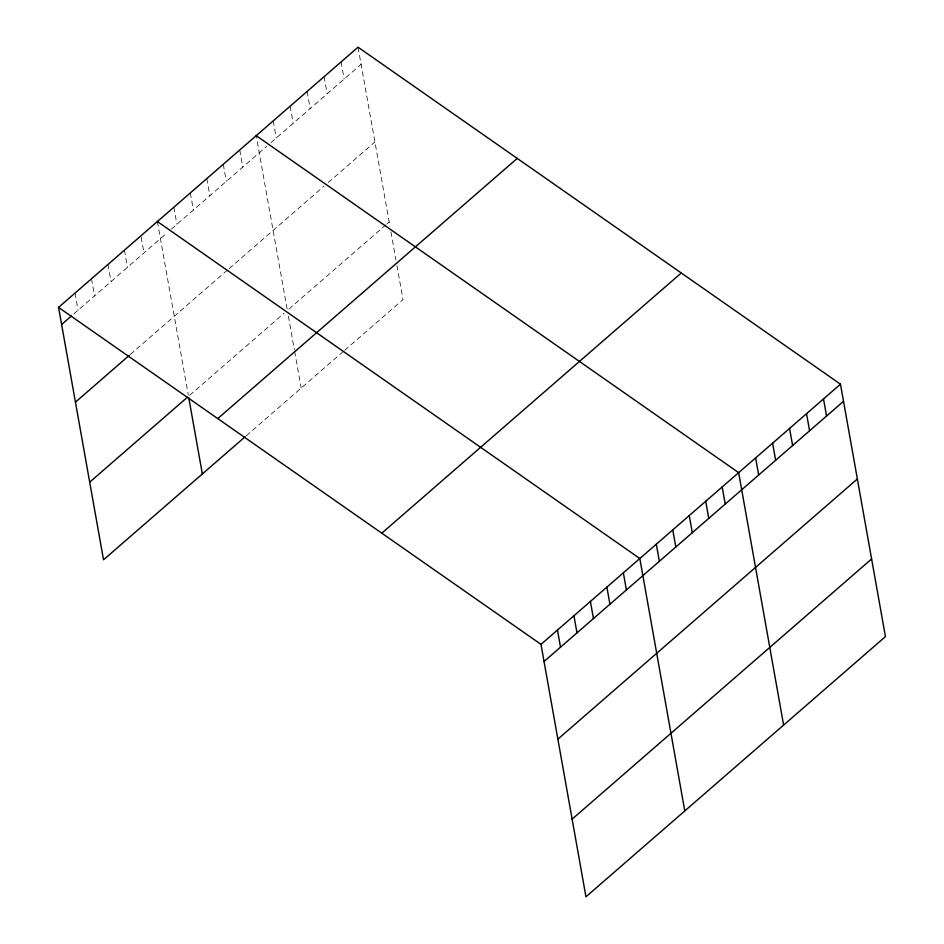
<?xml version="1.0" encoding="UTF-8"?>
<svg xmlns="http://www.w3.org/2000/svg" width="944" height="944" viewBox="0 0 944 944"><rect width="100%" height="100%" fill="white"/><g stroke="black" fill="none" stroke-linecap="round" stroke-linejoin="round"><path stroke-width="0.71" stroke-dasharray="4.72 3.54" d="M73.691 314.01L167.029 232.92M171.419 229.097L266.692 146.332M270.928 142.638L361.092 64.322M130.343 354.448L228.07 269.547M229.168 268.592L324.004 186.204M328.252 182.511L374.921 141.966M189.614 395.335L284.05 313.29M385.99 224.731L287.354 310.434L256.473 137.092M387.052 223.811L389.176 221.97M246.278 435.786L343.604 351.227M344.666 350.307L403.005 299.626L396.964 265.736M358.047 47.2L389.931 226.206M390.934 231.858L395.961 260.084M341.067 61.938L344.123 79.06M324.099 76.688L327.155 93.81M307.13 91.426L310.175 108.548M290.162 106.176L293.206 123.286M273.194 120.915L276.238 138.036M288.357 316.075L294.386 349.964M294.646 351.38L301.183 388.078M239.741 149.978L242.797 167.088M223.28 164.28L226.324 181.401M206.807 178.593L209.851 195.715M190.334 192.906L193.378 210.016M173.861 207.208L176.906 224.33M157.388 221.521L188.281 394.958M141.175 237.263L143.96 252.945M124.443 250.148L127.487 267.258M107.97 264.45L111.026 281.572M91.497 278.763L94.553 295.885M75.024 293.077L78.081 310.187"/><path stroke-width="1.42" d="M58.563 307.39L358.047 47.2L840.479 384.196L885.437 636.61L585.953 896.8L540.995 644.374L58.563 307.39L103.521 559.804L245.18 436.742M61.608 324.5L71.484 315.91M75.437 402.156L129.245 355.404M89.692 482.16L187.419 397.247M217.757 418.593L517.241 158.403M381.789 533.171L681.273 272.981M540.995 644.374L840.479 384.196M544.039 661.496L843.523 401.306M557.88 739.152L857.364 478.962M572.123 819.144L871.607 558.966M256.213 135.665L738.656 472.661L783.614 725.075M157.388 221.521L639.82 558.518L684.789 810.943M823.51 398.934L826.555 416.056M806.542 413.684L809.586 430.794M789.562 428.423L792.618 445.544M772.593 443.173L775.649 460.283M755.625 457.911L758.669 475.033M722.184 486.962L725.228 504.084M705.711 501.276L708.755 518.398M689.238 515.589L692.294 532.711M672.765 529.903L675.821 547.013M656.292 544.204L659.349 561.326M623.359 572.831L626.403 589.941M606.886 587.144L609.93 604.254M590.413 601.446L593.457 618.568M573.94 615.759L576.985 632.881M557.467 630.073L560.512 647.183M188.765 397.707L202.346 473.947"/></g></svg>
